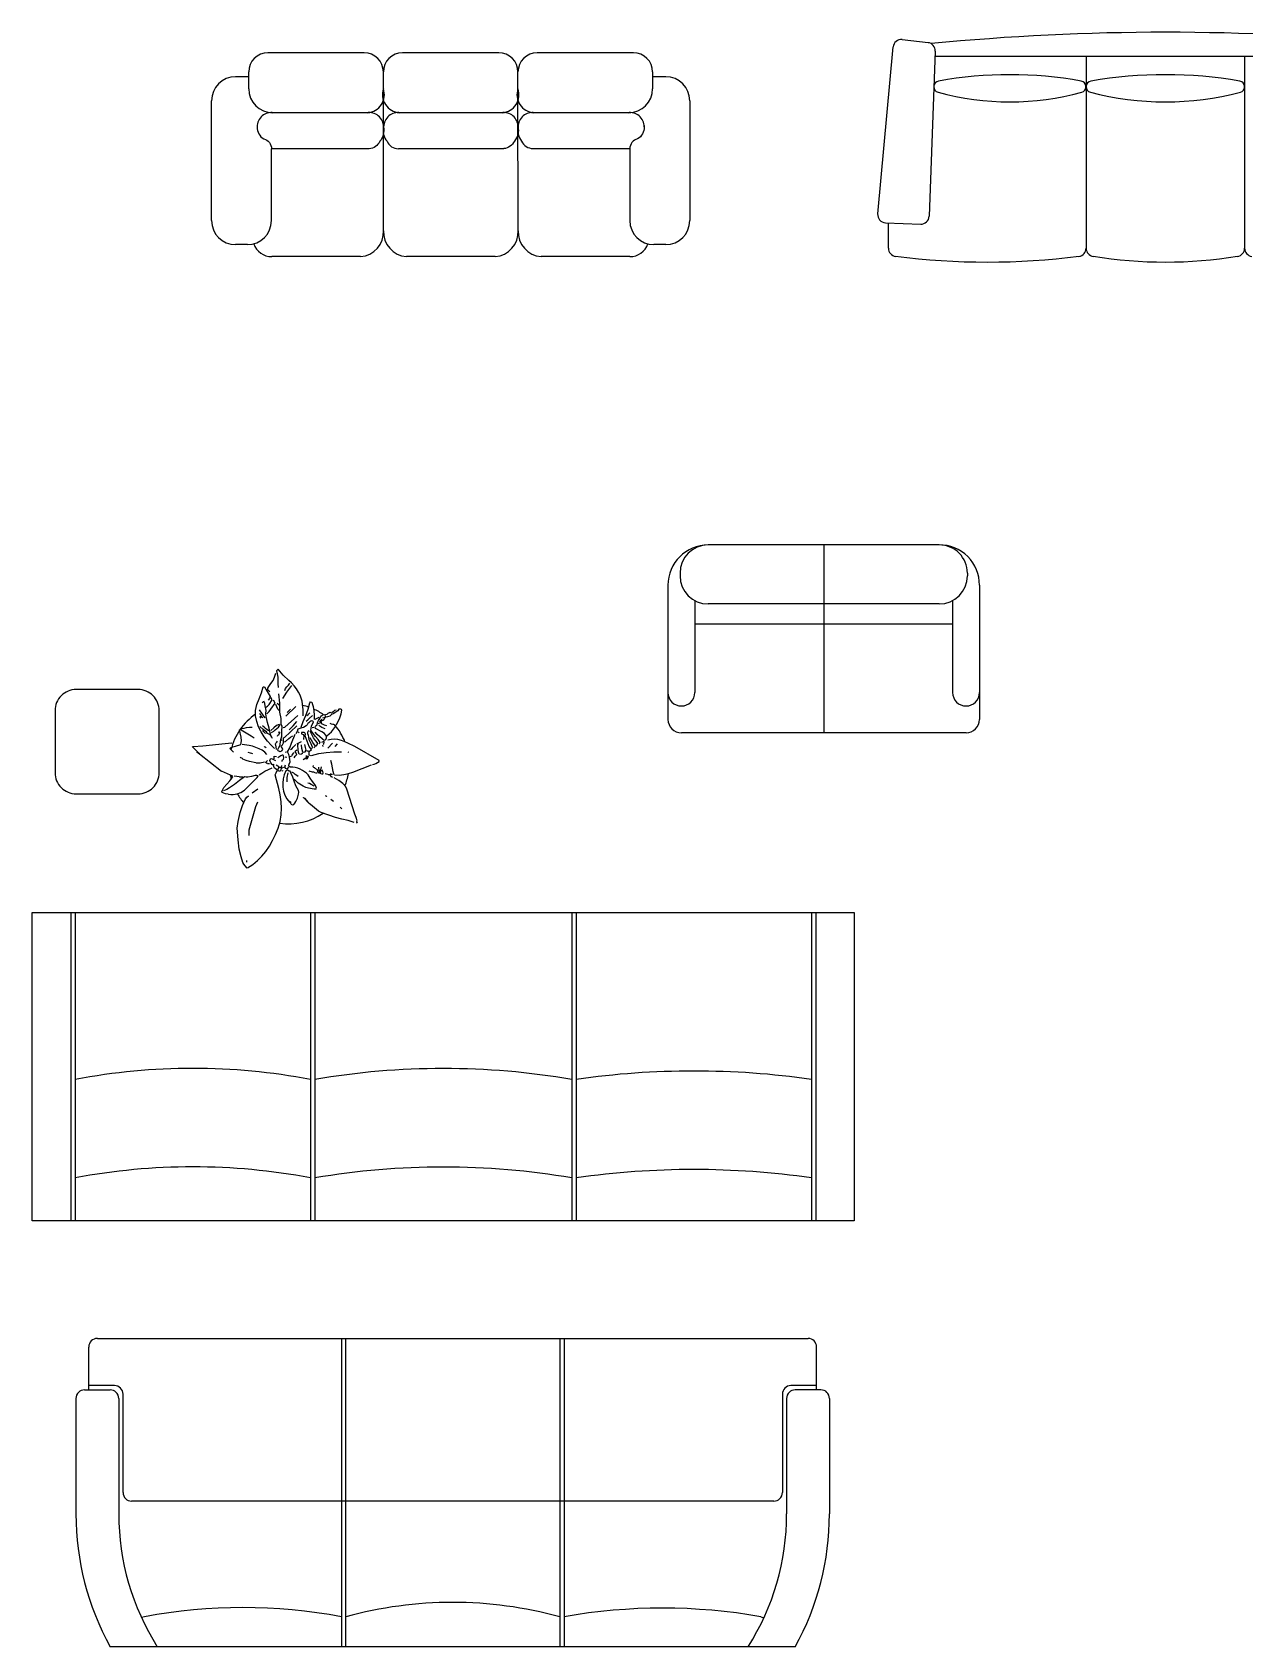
# Model space of a CAD drawing. Header units: inches. Extents: x 3.5 to 46, y 8.9 to 33.7.
# Drawn here: x 13.3 to 18.36, y 22.05 to 28.79 of the extents above; entities that cross this region are included whole.
import ezdxf

# ---------------------------------------------------------------- set-up
doc = ezdxf.new("R2010")
doc.units = ezdxf.units.IN
doc.header["$MEASUREMENT"] = 0
doc.layers.add('02', color=2, linetype='Continuous')

msp = doc.modelspace()

# ---------------------------------------------------------------- linework, layer by layer
at = {"layer": '02'}
for p, q in [((16.9321, 28.755), (17.0402, 28.7423)), ((14.6881, 28.7), (14.2865, 28.7)), ((15.2496, 28.7), (14.8481, 28.7)), ((15.8112, 28.7), (15.4096, 28.7)), ((16.8299, 28.0283), (16.8943, 28.7244)), ((17.0702, 28.7073), (17.0447, 28.0181)), ((14.2065, 28.55), (14.2065, 28.62)), ((14.7681, 28.55), (14.7681, 28.62)), ((15.3296, 28.55), (15.3296, 28.62)), ((15.8912, 28.62), (15.8912, 28.55)), ((18.9905, 28.6843), (17.0693, 28.6843)), ((17.6994, 28.6843), (17.6994, 27.8787)), ((18.3605, 28.6843), (18.3605, 27.8787)), ((14.2065, 28.6), (14.1515, 28.6)), ((15.9462, 28.6), (15.8912, 28.6)), ((14.0515, 28), (14.0515, 28.5)), ((14.7688, 27.958), (14.7681, 28.55)), ((15.3305, 27.9478), (15.3296, 28.55)), ((16.0462, 28.5), (16.0462, 28)), ((14.7033, 28.45), (14.3065, 28.45)), ((15.2649, 28.45), (14.8348, 28.45)), ((15.7912, 28.45), (15.3952, 28.45)), ((14.2415, 28.397), (14.2415, 28.3871)), ((14.7683, 28.3971), (14.7683, 28.3871)), ((15.3299, 28.3971), (15.3299, 28.3871)), ((15.8562, 28.397), (15.8562, 28.3871)), ((14.3015, 28), (14.3015, 28.3)), ((14.7084, 28.2998), (14.3031, 28.3)), ((15.27, 28.2998), (14.8313, 28.3)), ((15.7963, 28.2997), (15.3917, 28.3)), ((15.7962, 28.2997), (15.7962, 28)), ((16.8624, 27.9913), (17.0094, 27.9854)), ((16.8746, 27.8848), (16.8746, 27.9908)), ((14.2015, 27.9), (14.1515, 27.9)), ((15.9462, 27.9), (15.8962, 27.9)), ((14.6731, 27.85), (14.3031, 27.85)), ((15.2346, 27.85), (14.8646, 27.85)), ((15.7962, 27.85), (15.4262, 27.85)), ((17.0865, 26.6476), (16.1233, 26.6475)), ((16.6049, 26.6475), (16.6049, 25.8635)), ((15.9553, 26.4795), (15.9553, 25.9195)), ((16.0057, 26.5299), (16.0057, 26.5187)), ((17.2041, 26.53), (17.2041, 26.5188)), ((17.2545, 26.4796), (17.2545, 25.9196)), ((16.0673, 26.4153), (16.0673, 26.0315)), ((17.0865, 26.4012), (16.1233, 26.4011)), ((17.1425, 26.4154), (17.1425, 26.0316)), ((17.1425, 26.3172), (16.0673, 26.3171)), ((17.1985, 25.8636), (16.0113, 25.8635)), ((13.3039, 25.1143), (16.7324, 25.1143)), ((13.3039, 23.8286), (13.3039, 25.1143)), ((13.4646, 25.1143), (13.4646, 23.8286)), ((13.4824, 25.1143), (13.4824, 23.8286)), ((14.4646, 25.1143), (14.4646, 23.8286)), ((14.4824, 25.1143), (14.4824, 23.8286)), ((15.5539, 25.1143), (15.5539, 23.8286)), ((15.5717, 25.1143), (15.5717, 23.8286)), ((16.5539, 25.1143), (16.5539, 23.8286)), ((16.5717, 25.1143), (16.5717, 23.8286)), ((16.7324, 25.1143), (16.7324, 23.8286)), ((16.7324, 23.8286), (13.3039, 23.8286)), ((13.5395, 23.1232), (13.5395, 23.3018)), ((13.5752, 23.3375), (16.5395, 23.3375)), ((14.5931, 23.3375), (14.5931, 22.0518)), ((14.6109, 23.3375), (14.6109, 22.0518)), ((15.5038, 23.3375), (15.5038, 22.0518)), ((15.5217, 23.3375), (15.5217, 22.0518)), ((16.5752, 23.1232), (16.5752, 23.3018)), ((13.5217, 23.1232), (13.6288, 23.1232)), ((13.6467, 23.141), (13.5395, 23.141)), ((13.6824, 22.6946), (13.6824, 23.1053)), ((16.4324, 23.1053), (16.4324, 22.6946)), ((16.5752, 23.141), (16.4681, 23.141)), ((16.5931, 23.1232), (16.4859, 23.1232)), ((13.4859, 23.0875), (13.4859, 22.6053)), ((13.6645, 23.0875), (13.6645, 22.6053)), ((16.4502, 23.0875), (16.4502, 22.6053)), ((16.6288, 23.0875), (16.6288, 22.6053)), ((16.3967, 22.6589), (13.7181, 22.6589)), ((13.7717, 22.1768), (13.7592, 22.1731)), ((16.3431, 22.1768), (16.3549, 22.1717)), ((16.4859, 22.0518), (13.6288, 22.0518))]:
    msp.add_line(p, q, dxfattribs=at)
for points in [[(14.2415, 28.3907, 0.27707), (14.2692, 28.341, -0.358487), (14.3014, 28.2997)], [(14.7683, 28.3907, -0.236039), (14.7535, 28.3311, -0.2769), (14.7084, 28.2998)], [(14.7686, 28.3907, 0.236039), (14.7834, 28.3311, 0.296978), (14.8313, 28.3)], [(15.3298, 28.3915, -0.236039), (15.315, 28.3319, -0.2769), (15.27, 28.3005)], [(15.3302, 28.3915, 0.236039), (15.345, 28.3319, 0.296978), (15.3929, 28.3008)], [(15.8562, 28.3907, -0.27707), (15.8285, 28.341, 0.358487), (15.7963, 28.2997)]]:
    msp.add_lwpolyline(points, format="xyb", dxfattribs=at)
for points in [[(14.4337, 25.9345), (14.4334, 25.959), (14.4313, 25.9834), (14.4291, 25.9958), (14.4256, 26.0083), (14.4211, 26.0209), (14.4148, 26.0334), (14.406, 26.0475), (14.3958, 26.06), (14.385, 26.0717), (14.3735, 26.0825), (14.3508, 26.1046), (14.3298, 26.1291), (14.3231, 26.1221), (14.3246, 26.11), (14.3276, 26.096), (14.3278, 26.0819), (14.3278, 26.0674), (14.3298, 26.0525)], [(14.2941, 26.0351), (14.2898, 26.0382), (14.2856, 26.0436), (14.2869, 26.0499), (14.2906, 26.0574), (14.2986, 26.0687), (14.3079, 26.0812), (14.3138, 26.096), (14.3196, 26.112)], [(14.3484, 26.0062), (14.3659, 26.0334), (14.386, 26.0609)], [(14.3568, 26.0403), (14.3605, 26.049), (14.3659, 26.0557), (14.372, 26.0624), (14.3774, 26.0711)], [(14.3144, 25.7984), (14.2997, 25.8125), (14.285, 25.8289), (14.2711, 25.8473), (14.2586, 25.8674), (14.248, 25.8889), (14.2402, 25.9111), (14.2354, 25.9339), (14.2346, 25.9568), (14.2372, 25.9691), (14.2411, 25.9813), (14.2508, 26.0057), (14.2605, 26.0304), (14.267, 26.0557), (14.272, 26.0557), (14.2833, 26.0358), (14.2958, 26.0148), (14.293, 26.007), (14.2874, 25.9994)], [(14.2634, 25.9893), (14.267, 25.9945)], [(14.2975, 25.8579), (14.2921, 25.8824), (14.285, 25.9068), (14.2796, 25.9317), (14.2785, 25.9443), (14.2787, 25.9568), (14.2753, 25.9756), (14.2733, 25.9858), (14.2703, 25.9958)], [(14.2772, 25.9687), (14.2852, 25.9748), (14.2919, 25.9823), (14.3043, 26.001), (14.2991, 26.0111)], [(14.2824, 25.9432), (14.2915, 25.9521), (14.2993, 25.9629), (14.3162, 25.9875), (14.3094, 25.9994)], [(14.3367, 25.7845), (14.3324, 25.7867), (14.33, 25.7884), (14.3283, 25.7915), (14.3291, 25.7973), (14.3315, 25.8023), (14.3384, 25.8118), (14.3393, 25.83), (14.3413, 25.8395), (14.3451, 25.8495), (14.3447, 25.8668), (14.3451, 25.8761), (14.3467, 25.8852), (14.3456, 25.8915), (14.3419, 25.8988), (14.3419, 25.9237), (14.3367, 25.9499), (14.3367, 25.9875), (14.3315, 26.0265)], [(14.2755, 25.9261), (14.2694, 25.9328), (14.2636, 25.9412), (14.2517, 25.9601)], [(14.2651, 25.9261), (14.2618, 25.9298), (14.259, 25.9347), (14.2558, 25.9395), (14.2517, 25.9432)], [(14.2582, 25.9243), (14.2532, 25.9313)], [(14.335, 25.9551), (14.3283, 25.962), (14.3244, 25.9715), (14.3196, 25.9823)], [(14.3315, 25.9806), (14.3246, 25.9856)], [(14.3335, 25.9772), (14.3367, 25.9791)], [(14.3499, 25.8852), (14.3568, 25.8871), (14.4116, 25.9365)], [(14.362, 25.933), (14.4029, 25.9739)], [(14.3672, 25.9484), (14.3808, 25.962)], [(14.4252, 25.8871), (14.4337, 25.9109), (14.4443, 25.9363), (14.4544, 25.9627), (14.4609, 25.9893), (14.4642, 25.9925), (14.4694, 25.9908), (14.4728, 25.9823), (14.4752, 25.9737), (14.4782, 25.9557), (14.4793, 25.9375), (14.4795, 25.9192)], [(14.4456, 25.9127), (14.4525, 25.9181), (14.4585, 25.9239), (14.4728, 25.9365)], [(14.4488, 25.9365), (14.4542, 25.9404), (14.4609, 25.9466)], [(14.5274, 25.8324), (14.5306, 25.8425), (14.5306, 25.8495), (14.5269, 25.8553), (14.5224, 25.8601), (14.5109, 25.8677), (14.4847, 25.8819), (14.4832, 25.8852), (14.4849, 25.8919), (14.4873, 25.8947), (14.4917, 25.8973), (14.4934, 25.9066), (14.4973, 25.915), (14.5025, 25.9235), (14.5068, 25.933), (14.5124, 25.9371), (14.5204, 25.9397), (14.5241, 25.9382), (14.5256, 25.933), (14.5243, 25.9265), (14.5204, 25.9176), (14.5137, 25.9142), (14.5087, 25.9211)], [(14.4832, 25.9211), (14.4999, 25.9295)], [(14.5717, 25.8956), (14.5797, 25.9109), (14.5869, 25.9265), (14.5925, 25.9423), (14.5955, 25.9585), (14.5934, 25.9611), (14.5901, 25.9616), (14.5821, 25.962), (14.5784, 25.9551), (14.5661, 25.9469), (14.5594, 25.943), (14.5514, 25.9397), (14.5483, 25.936), (14.5445, 25.9334), (14.5351, 25.9302), (14.5245, 25.928), (14.5137, 25.9243)], [(14.5274, 25.9397), (14.5343, 25.9414), (14.538, 25.9451), (14.5403, 25.9475), (14.5445, 25.9499), (14.5529, 25.9466)], [(14.5546, 25.9499), (14.562, 25.9544), (14.5661, 25.9575), (14.5717, 25.9601)], [(14.1426, 25.783), (14.1287, 25.7967), (14.1305, 25.8016), (14.1409, 25.8058), (14.1513, 25.8086), (14.1731, 25.8153), (14.1759, 25.8304), (14.1751, 25.8454), (14.1681, 25.8765), (14.1766, 25.8819), (14.187, 25.8832), (14.198, 25.8858), (14.2095, 25.8878), (14.2209, 25.8871)], [(14.2294, 25.8408), (14.217, 25.8495), (14.2034, 25.8579), (14.1746, 25.875)], [(14.306, 25.8393), (14.3032, 25.8454), (14.2991, 25.8527), (14.293, 25.8564), (14.2856, 25.8612), (14.2804, 25.8681), (14.2733, 25.8726), (14.2668, 25.878), (14.2532, 25.8904)], [(14.2906, 25.8715), (14.283, 25.8759), (14.277, 25.8811), (14.2711, 25.8867), (14.2634, 25.8921)], [(14.2772, 25.8612), (14.2733, 25.8631), (14.2709, 25.8657), (14.2681, 25.8687), (14.2634, 25.8715)], [(14.301, 25.8648), (14.3112, 25.87), (14.3172, 25.8759), (14.3239, 25.8813), (14.3309, 25.8876), (14.3367, 25.8956), (14.3335, 25.8988), (14.3231, 25.8936), (14.3118, 25.8843), (14.2991, 25.8733)], [(14.3265, 25.8495), (14.3287, 25.8538), (14.3319, 25.8573), (14.3384, 25.8664)], [(14.3298, 25.8664), (14.3367, 25.8681)], [(14.3551, 25.8425), (14.4066, 25.8921)], [(14.4813, 25.6296), (14.4882, 25.6296), (14.4897, 25.6333), (14.4865, 25.6411), (14.4823, 25.6482), (14.4733, 25.6612), (14.4635, 25.6738), (14.454, 25.6878), (14.4477, 25.6947), (14.4399, 25.701), (14.4311, 25.7066), (14.4215, 25.7114), (14.4114, 25.7155), (14.4008, 25.7183), (14.3899, 25.7198), (14.3791, 25.7201), (14.3741, 25.725), (14.3737, 25.7289), (14.3748, 25.733), (14.3791, 25.7421), (14.3761, 25.7627), (14.3737, 25.7733), (14.369, 25.7845), (14.3774, 25.8016), (14.385, 25.8207), (14.3997, 25.8579)], [(14.3759, 25.8765), (14.3919, 25.8925), (14.4079, 25.9107)], [(14.4986, 25.817), (14.5051, 25.8239), (14.4958, 25.8363), (14.4856, 25.8482), (14.4756, 25.8609), (14.4661, 25.875), (14.4687, 25.8915), (14.4763, 25.909), (14.4743, 25.9127), (14.4694, 25.9142), (14.4652, 25.9122), (14.4616, 25.909), (14.4577, 25.9055), (14.4525, 25.9025), (14.4499, 25.8969), (14.4464, 25.8925), (14.4354, 25.8852), (14.4241, 25.883), (14.4116, 25.8783), (14.4086, 25.8689), (14.4029, 25.8596)], [(14.4168, 25.8631), (14.4131, 25.8664)], [(14.4661, 25.7677), (14.4592, 25.7711), (14.4592, 25.7863), (14.4678, 25.7947), (14.4592, 25.8068), (14.4423, 25.851), (14.4438, 25.8579), (14.4404, 25.8631), (14.4378, 25.8646), (14.4343, 25.8646), (14.4269, 25.8648), (14.4269, 25.8596), (14.4337, 25.8562), (14.4358, 25.8519), (14.4358, 25.8467), (14.4352, 25.841), (14.4354, 25.8356)], [(14.4711, 25.7984), (14.4728, 25.8036), (14.4668, 25.8181), (14.4635, 25.8263), (14.4592, 25.8341), (14.4572, 25.8462), (14.4555, 25.8529), (14.4525, 25.8596), (14.4525, 25.8666), (14.4544, 25.8703), (14.4577, 25.8733)], [(14.4882, 25.8086), (14.4927, 25.814), (14.4938, 25.8181), (14.4934, 25.8222), (14.4849, 25.8311), (14.4774, 25.8423), (14.4627, 25.87)], [(14.4711, 25.8852), (14.478, 25.8871)], [(14.5222, 25.8306), (14.5135, 25.8391), (14.5033, 25.8473), (14.4927, 25.856), (14.4832, 25.8664)], [(14.4966, 25.9025), (14.5036, 25.9057)], [(14.5256, 25.8802), (14.512, 25.8852), (14.4986, 25.8936)], [(14.5323, 25.8921), (14.5228, 25.8958), (14.512, 25.9005), (14.5079, 25.9062), (14.5036, 25.9142)], [(14.5087, 25.9057), (14.5079, 25.9103), (14.5077, 25.9133), (14.5068, 25.9159), (14.5087, 25.9057)], [(14.5323, 25.851), (14.5421, 25.859), (14.5512, 25.8681), (14.5683, 25.8904), (14.5667, 25.8956), (14.5618, 25.8979), (14.557, 25.8984), (14.552, 25.8993), (14.5462, 25.9025)], [(14.0011, 25.7761), (13.9703, 25.8068)], [(13.9753, 25.8068), (14.0151, 25.8088), (14.055, 25.8133), (14.095, 25.8183), (14.1357, 25.8222)], [(14.2824, 25.7729), (14.2733, 25.7824), (14.2621, 25.7906), (14.2497, 25.7975), (14.2363, 25.8029), (14.2222, 25.8075), (14.208, 25.811), (14.1798, 25.8153)], [(14.2787, 25.8016), (14.2766, 25.8038), (14.2729, 25.8058), (14.2716, 25.8064), (14.2772, 25.8036), (14.2787, 25.8016)], [(14.3231, 25.7947), (14.3211, 25.8053), (14.3181, 25.817), (14.3192, 25.82), (14.3216, 25.8224), (14.3244, 25.825), (14.3265, 25.8291)], [(14.3384, 25.7863), (14.3451, 25.7882), (14.3484, 25.7947), (14.3477, 25.7988), (14.3458, 25.8016), (14.3436, 25.8045), (14.3419, 25.8086), (14.3473, 25.814), (14.3519, 25.8222), (14.3519, 25.8445)], [(14.3436, 25.8324), (14.3467, 25.8341)], [(14.3536, 25.8255), (14.3603, 25.8272), (14.3739, 25.8393), (14.3815, 25.8456), (14.3912, 25.851)], [(14.3808, 25.7947), (14.3876, 25.7986), (14.3925, 25.8038), (14.4029, 25.8153)], [(14.3962, 25.759), (14.4008, 25.7659), (14.4079, 25.7729), (14.4014, 25.783), (14.401, 25.7863), (14.4021, 25.7889), (14.4079, 25.7932)], [(14.4168, 25.7744), (14.414, 25.7835), (14.4129, 25.7926), (14.4116, 25.8118), (14.4098, 25.8203)], [(14.4131, 25.8138), (14.4131, 25.8203), (14.4269, 25.8272)], [(14.4183, 25.7744), (14.4265, 25.7761), (14.4304, 25.7787), (14.4321, 25.783), (14.4282, 25.7984), (14.4269, 25.8138)], [(14.4354, 25.783), (14.4423, 25.7845), (14.4456, 25.7915), (14.4436, 25.8027), (14.4404, 25.8153)], [(14.478, 25.8016), (14.4847, 25.8086), (14.4737, 25.8237), (14.4627, 25.8425)], [(14.5204, 25.8138), (14.5189, 25.8166), (14.5204, 25.8198), (14.5219, 25.8235), (14.5217, 25.8255), (14.5204, 25.8272), (14.5103, 25.8239)], [(14.5172, 25.8068), (14.5152, 25.8118)], [(14.6485, 25.8068), (14.6206, 25.8207), (14.6068, 25.8267), (14.5929, 25.8317), (14.5789, 25.8352), (14.5648, 25.8367), (14.5507, 25.8358), (14.536, 25.8324)], [(14.536, 25.7999), (14.5566, 25.8203)], [(14.5667, 25.8068), (14.5769, 25.817)], [(14.7232, 25.732), (14.7299, 25.733), (14.7364, 25.7359), (14.7507, 25.7437), (14.7507, 25.7488), (14.6485, 25.8068)], [(14.0011, 25.7761), (13.9959, 25.7798), (13.9907, 25.7845), (14.0011, 25.7761)], [(14.0011, 25.7761), (14.093, 25.703)], [(14.2363, 25.7387), (14.2097, 25.7443), (14.1958, 25.748), (14.1816, 25.7538), (14.1802, 25.7562), (14.1772, 25.7577), (14.1738, 25.7597), (14.1714, 25.7627)], [(14.2021, 25.3009), (14.2235, 25.315), (14.2432, 25.3308), (14.2612, 25.3489), (14.2776, 25.3688), (14.2926, 25.3907), (14.3062, 25.4143), (14.3185, 25.4396), (14.3298, 25.4662), (14.338, 25.4939), (14.3426, 25.5214), (14.3436, 25.5489), (14.3421, 25.5764), (14.3382, 25.6043), (14.3322, 25.632), (14.3162, 25.6878), (14.3205, 25.6965), (14.3246, 25.7062), (14.3237, 25.7103), (14.3216, 25.7127), (14.3144, 25.7166), (14.3079, 25.7302), (14.3043, 25.732), (14.2993, 25.7385), (14.2941, 25.7488), (14.2975, 25.7558), (14.3021, 25.756), (14.3073, 25.7543), (14.3181, 25.7488)], [(14.2242, 25.7761), (14.2199, 25.7778), (14.2147, 25.7787), (14.2038, 25.7813)], [(14.2378, 25.7387), (14.2543, 25.7391), (14.272, 25.7421)], [(14.2837, 25.7352), (14.2772, 25.7404), (14.2856, 25.7488)], [(14.2856, 25.7352), (14.2926, 25.7352)], [(14.3129, 25.7283), (14.3079, 25.7335)], [(14.3129, 25.7558), (14.3129, 25.7659), (14.3231, 25.7642)], [(14.3335, 25.703), (14.3298, 25.7047), (14.3281, 25.7086), (14.3294, 25.7125), (14.3315, 25.7168), (14.3315, 25.7218), (14.3285, 25.7244), (14.3213, 25.7283)], [(14.3467, 25.7437), (14.3456, 25.7478), (14.3477, 25.7508), (14.3512, 25.754), (14.3536, 25.759), (14.3519, 25.7692), (14.349, 25.7705), (14.346, 25.7705), (14.3402, 25.7681), (14.3283, 25.759)], [(14.335, 25.703), (14.34, 25.7062), (14.3439, 25.7159), (14.3451, 25.7268)], [(14.3672, 25.7116), (14.362, 25.7151), (14.3568, 25.7201), (14.3603, 25.7302)], [(14.3657, 25.7607), (14.3588, 25.7627)], [(14.3603, 25.783), (14.3638, 25.7845)], [(14.3791, 25.7642), (14.386, 25.7677), (14.3884, 25.7701), (14.3906, 25.7739), (14.3932, 25.7781), (14.3962, 25.7813)], [(14.4337, 25.7523), (14.4445, 25.7588), (14.454, 25.7677)], [(14.4473, 25.7627), (14.4473, 25.7692)], [(14.4473, 25.7538), (14.4482, 25.7569), (14.4501, 25.7592), (14.4525, 25.7618), (14.454, 25.7659), (14.4527, 25.762), (14.4488, 25.7558), (14.4473, 25.7538)], [(14.4488, 25.7882), (14.4557, 25.7882)], [(14.4678, 25.7692), (14.4988, 25.777), (14.5302, 25.7822), (14.562, 25.7845), (14.5938, 25.7845)], [(14.5018, 25.6945), (14.4986, 25.6961), (14.4953, 25.7023), (14.4934, 25.7097), (14.4832, 25.7149), (14.4817, 25.7175), (14.4784, 25.719), (14.4759, 25.7214), (14.4763, 25.7268)], [(14.5631, 25.6878), (14.5592, 25.7028), (14.5566, 25.7177), (14.5538, 25.7328), (14.5496, 25.7488)], [(14.5648, 25.6878), (14.5841, 25.6874), (14.6031, 25.6893), (14.6221, 25.6935), (14.641, 25.6993), (14.6793, 25.7142), (14.7182, 25.7302)], [(14.6243, 25.7813), (14.6211, 25.783)], [(14.1203, 25.6078), (14.1091, 25.6097), (14.1028, 25.6114), (14.0965, 25.6145), (14.0948, 25.6179), (14.0987, 25.627), (14.1034, 25.6352), (14.1151, 25.65), (14.1283, 25.664), (14.1406, 25.6794), (14.1374, 25.6844), (14.1311, 25.6876), (14.093, 25.703)], [(14.122, 25.6078), (14.132, 25.6062), (14.1413, 25.6058), (14.1586, 25.6086), (14.1742, 25.6153), (14.1885, 25.6249), (14.2019, 25.6363), (14.2147, 25.6491), (14.2395, 25.6742), (14.2424, 25.6774), (14.2465, 25.6844), (14.2404, 25.6854), (14.2337, 25.685), (14.2188, 25.682), (14.2032, 25.6787), (14.1958, 25.6783), (14.1885, 25.6794), (14.1677, 25.6642), (14.1476, 25.6482), (14.1264, 25.6335), (14.1147, 25.627), (14.1017, 25.6214)], [(14.1662, 25.6794), (14.1573, 25.6811), (14.1458, 25.6826)], [(14.1681, 25.6794), (14.1816, 25.6794)], [(14.2499, 25.6878), (14.2612, 25.6954), (14.2744, 25.703), (14.3043, 25.7181)], [(14.3335, 25.7201), (14.34, 25.7201)], [(14.3467, 25.7181), (14.3536, 25.7201)], [(14.3499, 25.703), (14.3467, 25.7047)], [(14.3876, 25.5634), (14.3945, 25.5651), (14.3995, 25.5703), (14.4036, 25.5766), (14.4105, 25.5915), (14.4144, 25.6078), (14.4153, 25.6158), (14.4148, 25.6231), (14.4036, 25.6422), (14.3958, 25.6625), (14.3886, 25.6831), (14.3843, 25.6932), (14.3791, 25.703), (14.3754, 25.7043), (14.369, 25.7079), (14.362, 25.7047), (14.3551, 25.6885), (14.3503, 25.6714), (14.3484, 25.6539), (14.3488, 25.6365), (14.3521, 25.6197), (14.3577, 25.6032), (14.3661, 25.5878), (14.3774, 25.5736)], [(14.3672, 25.6588), (14.3676, 25.6768), (14.3707, 25.6961)], [(14.369, 25.7116), (14.3722, 25.7218)], [(14.4131, 25.6809), (14.4066, 25.6852), (14.401, 25.6902), (14.3947, 25.6954), (14.386, 25.6997)], [(14.4795, 25.6283), (14.4566, 25.6322), (14.4451, 25.6361), (14.4341, 25.6411), (14.4135, 25.6543), (14.3962, 25.6705)], [(14.4832, 25.6961), (14.4778, 25.6989), (14.472, 25.7002), (14.4592, 25.703)], [(14.4847, 25.6961), (14.4917, 25.6961)], [(14.5018, 25.7062), (14.4988, 25.7125), (14.4986, 25.7201)], [(14.5036, 25.6961), (14.5042, 25.6984), (14.5038, 25.7002), (14.5012, 25.703), (14.499, 25.7058), (14.4999, 25.7097), (14.5068, 25.7062), (14.5036, 25.6961)], [(14.5087, 25.6928), (14.5051, 25.6997), (14.507, 25.7099), (14.5103, 25.7218)], [(14.5103, 25.6928), (14.5152, 25.6928), (14.5172, 25.6961), (14.5159, 25.7023), (14.512, 25.7097)], [(14.536, 25.6896), (14.5256, 25.6928)], [(14.5375, 25.6896), (14.5445, 25.6896)], [(14.5566, 25.6774), (14.5522, 25.6805), (14.5477, 25.6859), (14.5496, 25.6945)], [(14.5496, 25.6911), (14.5566, 25.6911)], [(14.6485, 25.5242), (14.6165, 25.6292), (14.6111, 25.6381), (14.5986, 25.6528), (14.5828, 25.6651), (14.5631, 25.6757)], [(14.2006, 25.2992), (14.1911, 25.3093), (14.1861, 25.3154), (14.1816, 25.3232), (14.1749, 25.3465), (14.1669, 25.3787), (14.1628, 25.417), (14.1588, 25.4653), (14.1628, 25.4935), (14.1709, 25.5318), (14.181, 25.56), (14.1937, 25.5889), (14.1984, 25.595), (14.2056, 25.6008), (14.1954, 25.5907), (14.1937, 25.5889)], [(14.2209, 25.6129), (14.2447, 25.6296)], [(14.454, 25.5736), (14.4376, 25.5904), (14.4352, 25.593), (14.435, 25.5941), (14.4386, 25.5907), (14.454, 25.5736)], [(14.4795, 25.6417), (14.4668, 25.6482), (14.4598, 25.6517), (14.4525, 25.6539)], [(14.5323, 25.5976), (14.5295, 25.5991), (14.5271, 25.6017), (14.5269, 25.6026), (14.5306, 25.5991), (14.5323, 25.5976)], [(14.209, 25.4593), (14.2359, 25.556), (14.2447, 25.5753)], [(14.386, 25.5634), (14.383, 25.5656), (14.3828, 25.569), (14.3828, 25.5731), (14.3808, 25.577)], [(14.4642, 25.5651), (14.4592, 25.5688), (14.454, 25.5736)], [(14.5087, 25.5307), (14.4977, 25.5363), (14.4642, 25.5651)], [(14.6466, 25.49), (14.6208, 25.4978), (14.5947, 25.5041), (14.568, 25.511), (14.5087, 25.5307)], [(14.5598, 25.577), (14.5546, 25.5807), (14.5496, 25.5855)], [(14.5955, 25.5465), (14.5886, 25.553)], [(14.6602, 25.4866), (14.6581, 25.4905), (14.6574, 25.4935), (14.6587, 25.497), (14.6542, 25.5099), (14.6485, 25.5242)], [(14.209, 25.4355), (14.209, 25.4593)], [(14.1986, 25.3247), (14.1986, 25.3316)]]:
    msp.add_lwpolyline(points, dxfattribs=at)
msp.add_lwpolyline([(13.3987, 25.9561), (13.3987, 25.6973, 0.414214), (13.4867, 25.6093), (13.7452, 25.6093, 0.414214), (13.8332, 25.6973), (13.8332, 25.9561, 0.414214), (13.7452, 26.0441), (13.4867, 26.0441, 0.414214)], format="xyb", close=True, dxfattribs=at)
for centre, radius, start, end in [((16.9281, 28.7213), 0.034, 83.2835, 174.71519), ((18.0299, 18.6895), 10.0961, 84.44616, 95.55384), ((14.2865, 28.62), 0.08, 90, 180), ((14.6881, 28.62), 0.08, 0, 90), ((14.8481, 28.62), 0.08, 90, 180), ((15.2496, 28.62), 0.08, 0, 90), ((15.4096, 28.62), 0.08, 90, 180), ((15.8112, 28.62), 0.08, 0, 90), ((17.0362, 28.7085), 0.034, 357.88103, 83.2835), ((14.1515, 28.5), 0.1, 90, 180), ((15.9462, 28.5), 0.1, 0, 90), ((17.0883, 28.5586), 0.0241, 100.11806, 254.73455), ((17.3814, 26.9157), 1.693, 79.88194, 100.11806), ((17.6746, 28.5586), 0.0241, 285.26545, 79.88194), ((17.7235, 28.5586), 0.0241, 100.11806, 254.73455), ((18.0299, 26.7629), 1.8458, 80.31089, 99.68911), ((18.3363, 28.5586), 0.0241, 285.26545, 79.88194), ((14.3065, 28.55), 0.1, 180, 270), ((14.6972, 28.525), 0.0752, 274.67287, 19.40973), ((14.8406, 28.5261), 0.0763, 161.74156, 265.66618), ((15.2587, 28.525), 0.0752, 274.67425, 19.42595), ((15.4012, 28.5254), 0.0757, 161.03695, 265.44466), ((15.7912, 28.55), 0.1, 270, 0), ((17.3814, 29.6328), 1.1376, 254.73455, 285.26545), ((18.0299, 29.7338), 1.2386, 255.37334, 284.62666), ((14.3017, 28.3905), 0.0605, 80.91293, 179.11904), ((14.7082, 28.3905), 0.0605, 0.88096, 99.08707), ((14.8299, 28.3905), 0.0605, 80.91293, 179.11904), ((15.2697, 28.3905), 0.0605, 0.88096, 99.08707), ((15.3903, 28.3905), 0.0605, 80.91293, 179.11904), ((15.7961, 28.3905), 0.0605, 0.88096, 99.08707), ((16.8637, 28.0252), 0.034, 174.71519, 267.7071), ((17.0107, 28.0193), 0.034, 267.7071, 357.88103), ((14.1515, 28), 0.1, 180, 270), ((14.2015, 28), 0.1, 270, 0), ((14.6659, 27.9528), 0.1031, 274.02387, 2.91657), ((14.872, 27.953), 0.1033, 177.20806, 265.92974), ((15.2273, 27.953), 0.1033, 274.07026, 2.79194), ((15.4334, 27.9528), 0.1031, 177.08343, 265.97613), ((15.8962, 28), 0.1, 180, 270), ((15.9462, 28), 0.1, 270, 0), ((14.3031, 27.93), 0.08, 199.37462, 270), ((15.7962, 27.93), 0.08, 270, 340.34293), ((16.9086, 27.8848), 0.034, 180, 262.87201), ((17.6654, 27.8848), 0.034, 277.12799, 0), ((17.7334, 27.8848), 0.034, 180, 262.87201), ((18.3265, 27.8848), 0.034, 277.12799, 0), ((18.3944, 27.8848), 0.034, 180, 262.87201), ((17.287, 30.9131), 3.0858, 262.87708, 277.12292), ((18.0299, 29.7387), 1.9114, 260.94606, 279.05394), ((16.1233, 26.4795), 0.168, 90.00144, 180.00144), ((16.1233, 26.5299), 0.1176, 90.00144, 180.00144), ((17.0865, 26.4796), 0.168, 0.00144, 90.00144), ((17.0865, 26.53), 0.1176, 0.00144, 90.00144), ((16.1233, 26.5187), 0.1176, 180.00144, 270.00144), ((17.0865, 26.5188), 0.1176, 270.00144, 0.00144), ((16.0113, 26.0315), 0.056, 180.00144, 0.00144), ((17.1985, 26.0316), 0.056, 180.00144, 0.00144), ((14.3755, 25.7342), 0.25, 124.15311, 166.41454), ((14.3755, 25.7342), 0.25, 71.11847, 76.99533), ((14.3755, 25.7342), 0.25, 55.05031, 66.03406), ((14.3755, 25.7342), 0.25, 21.58699, 40.24775), ((16.0113, 25.9195), 0.056, 180.00144, 270.00144), ((17.1985, 25.9196), 0.056, 270.00144, 0.00144), ((14.3755, 25.7342), 0.25, 190.62563, 194.71412), ((14.3755, 25.7342), 0.25, 338.32125, 350.61131), ((14.3755, 25.7342), 0.25, 210.09584, 220.67976), ((14.3755, 25.7342), 0.25, 260.9212, 304.42504), ((13.9735, 21.8222), 2.6417, 79.28689, 100.71314), ((15.0182, 21.2801), 3.1832, 80.31119, 99.6888), ((16.0628, 20.9804), 3.4724, 81.86987, 98.13015), ((13.9735, 21.4115), 2.6417, 79.28689, 100.71314), ((15.0182, 20.8694), 3.1832, 80.31119, 99.6888), ((16.0628, 20.5697), 3.4724, 81.86987, 98.13015), ((13.5752, 23.3018), 0.0357, 90.00001, 179.99994), ((16.5395, 23.3018), 0.0357, 0.00003, 90.00002), ((13.5217, 23.0875), 0.0357, 90.00001, 179.99994), ((13.6288, 23.0875), 0.0357, 0.00003, 90.00002), ((13.6467, 23.1053), 0.0357, 0.00003, 90.00002), ((16.4681, 23.1053), 0.0357, 90.00001, 179.99994), ((16.4859, 23.0875), 0.0357, 90.00001, 179.99994), ((16.5931, 23.0875), 0.0357, 0.00003, 90.00002), ((13.7181, 22.6946), 0.0357, 180.00001, 270.00003), ((16.3967, 22.6946), 0.0357, 270.00003, 0.00003), ((14.6299, 22.6053), 1.144, 180.00011, 208.9406), ((14.6983, 22.6053), 1.0337, 180.00011, 212.37842), ((15.4165, 22.6053), 1.0337, 327.62158, 0.00001), ((15.4848, 22.6053), 1.144, 331.05942, 0.00001), ((15.0574, 20.5398), 1.6967, 74.74489, 105.2551), ((14.1824, 20.0058), 2.2094, 79.28689, 100.71314), ((15.9324, 19.8494), 2.3633, 79.99204, 100.00799)]:
    msp.add_arc(centre, radius, start, end, dxfattribs=at)

doc.saveas('drawing.dxf')
